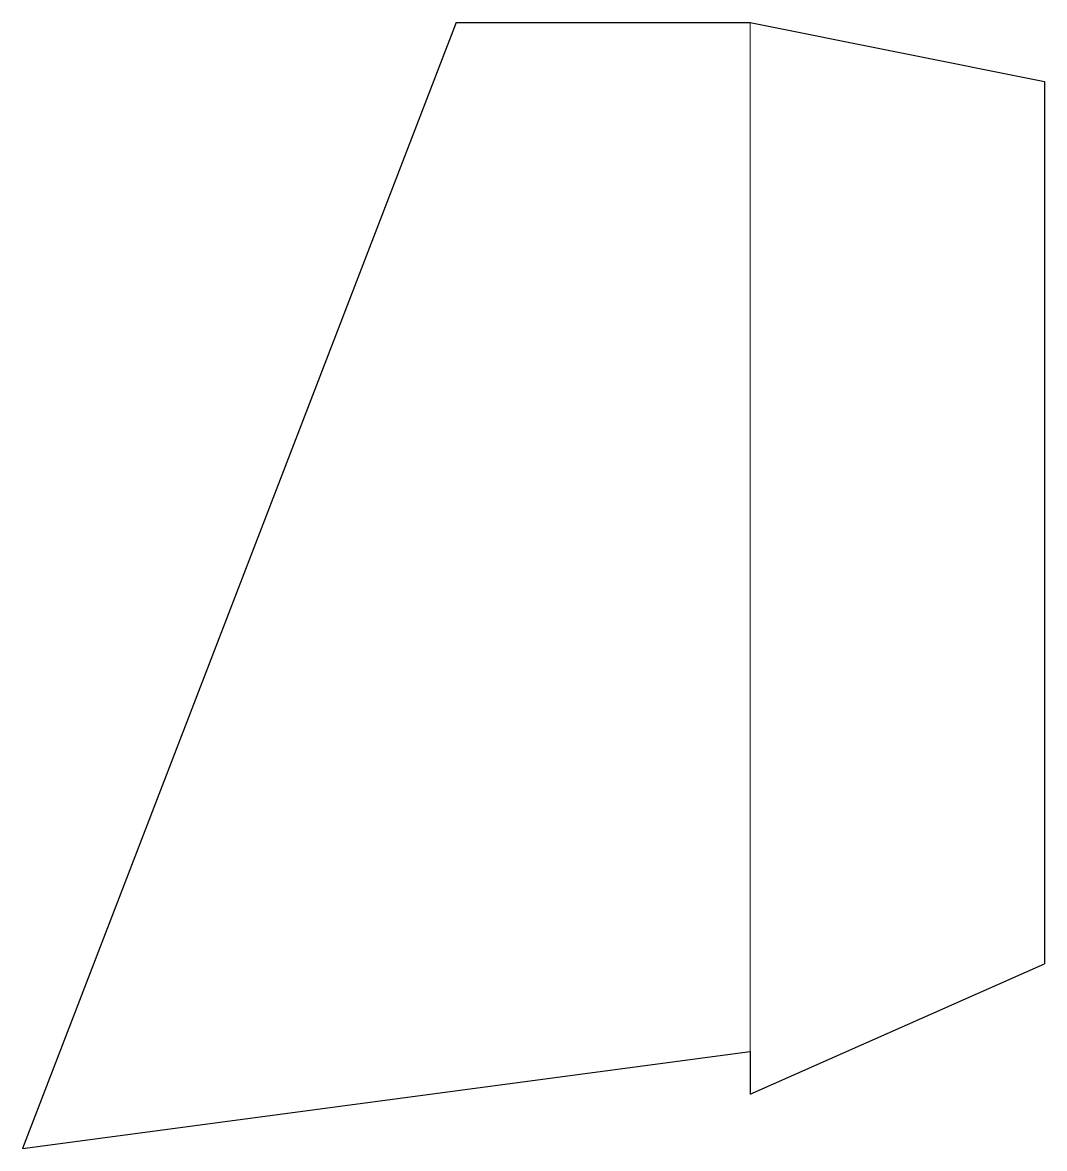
# Model space of a CAD drawing. Header units: inches. Extents: x 0.14 to 4.49, y 0.16 to 4.95.
import ezdxf

# ---------------------------------------------------------------- set-up
doc = ezdxf.new("R2010")
doc.units = ezdxf.units.IN
doc.header["$MEASUREMENT"] = 0
doc.linetypes.add('DASHED', pattern=[19.05, 12.7, -6.35])
doc.layers.add('crack line', color=6, linetype='DASHED', lineweight=13, true_color=0xff00ff)
doc.layers.add('outline', color=178, linetype='Continuous', lineweight=25, true_color=0x000000)

msp = doc.modelspace()

# ---------------------------------------------------------------- linework, layer by layer
at = {"layer": 'crack line'}
msp.add_line((3.2356, 4.9488), (3.2356, 0.5771), dxfattribs=at)
at = {"layer": 'outline'}
for p, q in [((1.9856, 4.9488), (0.1438, 0.1646)), ((1.9856, 4.9488), (3.2356, 4.9488)), ((3.2356, 4.9488), (4.4856, 4.6988)), ((4.4856, 4.6988), (4.4856, 0.9488)), ((3.2356, 0.3951), (4.4856, 0.9488)), ((0.1438, 0.1646), (3.2356, 0.5771)), ((3.2356, 0.5771), (3.2356, 0.3951))]:
    msp.add_line(p, q, dxfattribs=at)

doc.saveas('drawing.dxf')
